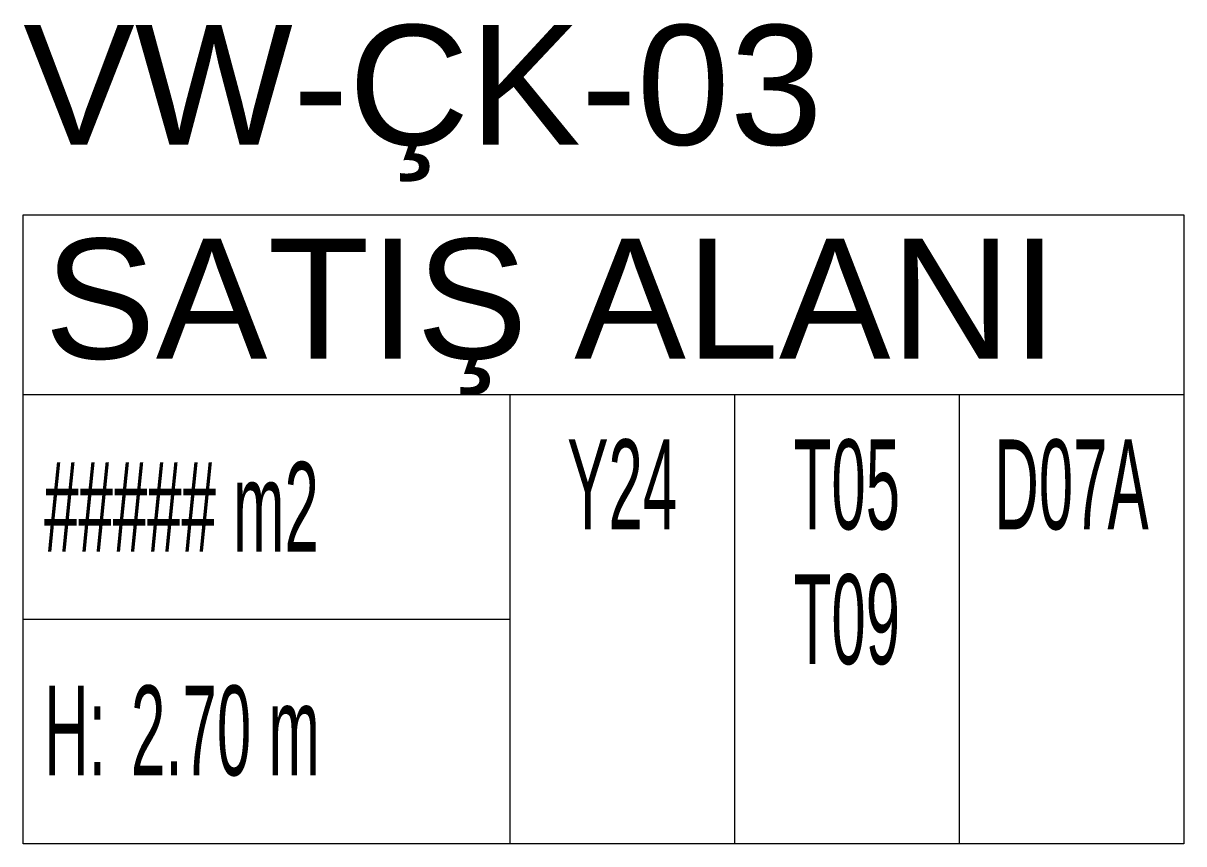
# Model space of a CAD drawing. Extents: x -3709 to 34962, y 0 to 8245.
# Drawn here: x 31459.1 to 31604.4, y 2909.7 to 3012.4 of the extents above; entities that cross this region are included whole.
import ezdxf
from ezdxf.enums import TextEntityAlignment as Align

# ---------------------------------------------------------------- set-up
doc = ezdxf.new("R2010")
doc.units = 0
doc.layers.get('0').update_dxf_attribs({"color": 9, "lineweight": 9})
doc.layers.add('21_MAHAL', color=9, linetype='Continuous', lineweight=9)
doc.styles.add('Arial', font='arial.ttf', dxfattribs={"height": 2.5})
doc.styles.add('MuuM_TEXT-STANDART', font='ARIALN.TTF')

# ---------------------------------------------------------------- blocks, each defined once
blk = doc.blocks.new('0_roomno2')
blk.add_lwpolyline([(19.375, -10.5), (0, -10.5), (0, 0), (19.375, 0)], close=True)
for points in [[(0, -3), (19.375, -3)], [(8.125, -3), (8.125, -10.5)], [(11.875, -3), (11.875, -10.5)], [(15.625, -3), (15.625, -10.5)], [(0, -6.75), (8.125, -6.75)]]:
    blk.add_lwpolyline(points)
at = {"style": 'MuuM_TEXT-STANDART', "width": 0.6}
blk.add_text('H:', height=1.5, dxfattribs=at).set_placement((0.35, -8.608), align=Align.MIDDLE_LEFT)
at = {"style": 'Arial'}
blk.add_attdef('ODANO', (0, 1.17), '', height=2, dxfattribs=at)
blk.add_attdef('MEKANADI', text='', height=2, dxfattribs=at).set_placement((0.35, -3), align=Align.BOTTOM_LEFT)
at = {"style": 'MuuM_TEXT-STANDART', "width": 0.6}
for tag, p in [('YER01', (10, -4.5)), ('TAVAN01', (13.75, -4.5)), ('DUVAR01', (17.5, -4.5)), ('YER02', (10, -6.75)), ('TAVAN02', (13.75, -6.75)), ('DUVAR02', (17.5, -6.75)), ('YER03', (10, -9)), ('TAVAN03', (13.75, -9)), ('DUVAR03', (17.5, -9))]:
    blk.add_attdef(tag, text='', height=1.5, dxfattribs=at).set_placement(p, align=Align.MIDDLE_CENTER)
for tag, p in [('M2', (0.35, -4.875)), ('TEMIZTAVANYUKSEKLIGI', (1.8, -8.608))]:
    blk.add_attdef(tag, text='', height=1.5, dxfattribs=at).set_placement(p, align=Align.MIDDLE_LEFT)

msp = doc.modelspace()

# ---------------------------------------------------------------- block references
at = {"layer": '21_MAHAL'}
ref = msp.add_blockref('0_roomno2', (31459.12, 2988.41), dxfattribs=dict(at, xscale=7.5, yscale=7.5, zscale=7.5))
ref.add_attrib('ODANO', 'VW-ÇK-03', (31459.12, 2997.18), dxfattribs={"layer": '0', "height": 15, "style": 'Arial'})
ref.add_attrib('MEKANADI', 'SATIŞ ALANI', dxfattribs={"layer": '0', "height": 15, "style": 'Arial'}).set_placement((31461.75, 2965.91), align=Align.BOTTOM_LEFT)
ref.add_attrib('M2', '##### m2', dxfattribs={"layer": '0', "height": 11.25, "style": 'MuuM_TEXT-STANDART', "width": 0.6}).set_placement((31461.75, 2951.84), align=Align.MIDDLE_LEFT)
ref.add_attrib('TEMIZTAVANYUKSEKLIGI', '2.70 m', dxfattribs={"layer": '0', "height": 11.25, "style": 'MuuM_TEXT-STANDART', "width": 0.6}).set_placement((31472.62, 2923.85), align=Align.MIDDLE_LEFT)
ref.add_attrib('YER01', 'Y24', dxfattribs={"layer": '0', "height": 11.25, "style": 'MuuM_TEXT-STANDART', "width": 0.6}).set_placement((31534.12, 2954.66), align=Align.MIDDLE_CENTER)
ref.add_attrib('TAVAN01', 'T05', dxfattribs={"layer": '0', "height": 11.25, "style": 'MuuM_TEXT-STANDART', "width": 0.6}).set_placement((31562.25, 2954.66), align=Align.MIDDLE_CENTER)
ref.add_attrib('DUVAR01', 'D07A', dxfattribs={"layer": '0', "height": 11.25, "style": 'MuuM_TEXT-STANDART', "width": 0.6}).set_placement((31590.37, 2954.66), align=Align.MIDDLE_CENTER)
ref.add_attrib('TAVAN02', 'T09', dxfattribs={"layer": '0', "height": 11.25, "style": 'MuuM_TEXT-STANDART', "width": 0.6}).set_placement((31562.25, 2937.78), align=Align.MIDDLE_CENTER)

doc.saveas('drawing.dxf')
